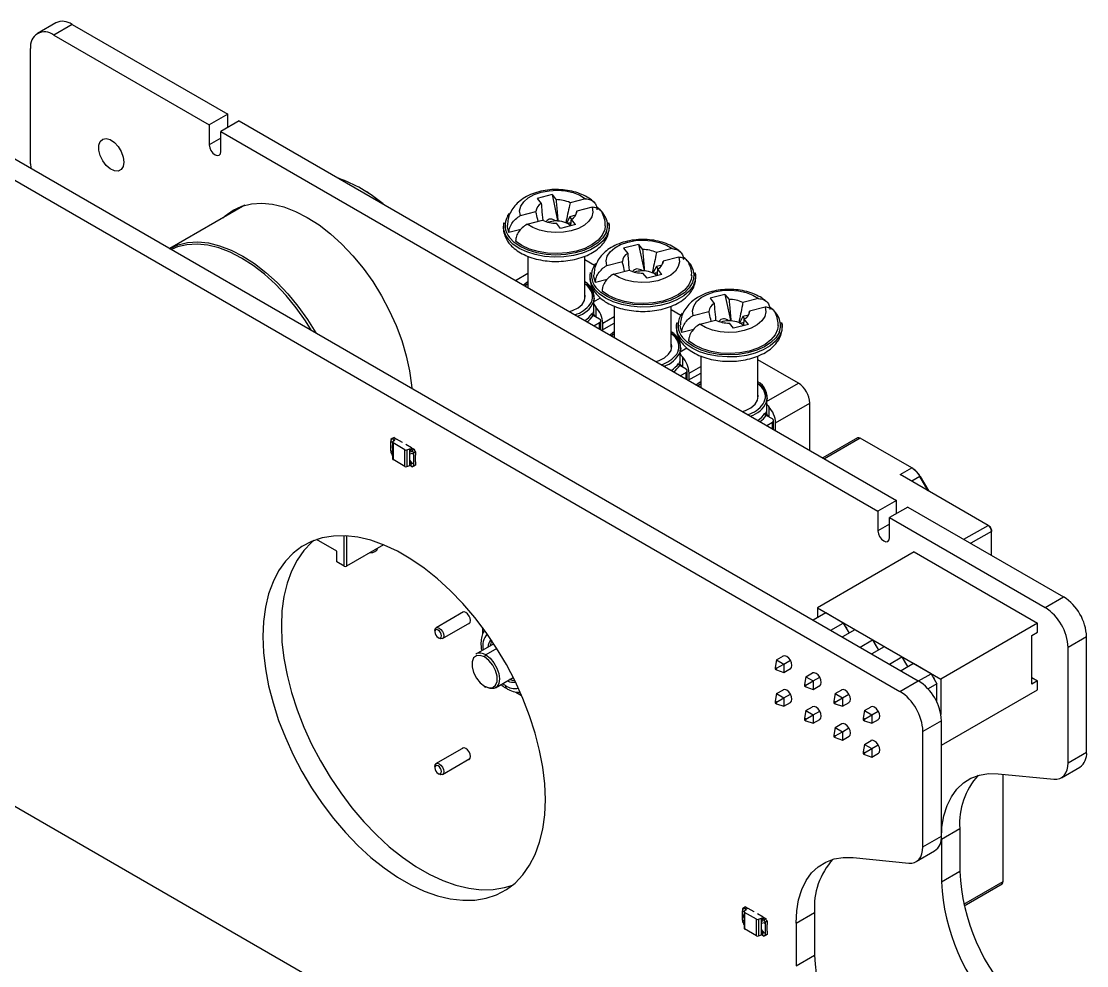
# Model space of a CAD drawing. Header units: millimetres. Extents: x 19 to 791, y 68 to 276.
# Drawn here: x 218.2 to 283.5, y 119.4 to 177.3 of the extents above; entities that cross this region are included whole.
import ezdxf

# ---------------------------------------------------------------- set-up
doc = ezdxf.new("R2010")
doc.units = ezdxf.units.MM
doc.header["$LTSCALE"] = 5
doc.linetypes.add('SLD-Solid', pattern=[0])

msp = doc.modelspace()

# ---------------------------------------------------------------- linework, layer by layer
at = {"color": 7, "linetype": 'SLD-Solid', "lineweight": 25}
for p, q in [((220.274, 177.214), (219.143, 176.561)), ((221.274, 177.115), (220.143, 176.462)), ((221.274, 177.115), (230.82, 171.604)), ((220.143, 176.462), (229.689, 170.951)), ((218.729, 168.571), (218.729, 175.645)), ((212.365, 171.972), (273.176, 136.866)), ((211.233, 171.319), (272.044, 136.213)), ((230.82, 171.604), (229.689, 170.951)), ((230.82, 170.788), (230.82, 171.604)), ((229.689, 170.951), (229.689, 169.726)), ((231.527, 171.196), (230.396, 170.543)), ((231.527, 171.196), (271.832, 147.928)), ((230.396, 169.318), (230.396, 170.543)), ((230.396, 170.543), (270.701, 147.275)), ((250.712, 166.684), (249.8, 166.448)), ((250.712, 166.684), (250.959, 166.366)), ((250.712, 166.684), (251.048, 165.09)), ((231.872, 166.029), (227.265, 163.37)), ((231.658, 165.905), (231.75, 165.993)), ((249.8, 166.448), (250.047, 166.13)), ((252.769, 166.427), (251.813, 166.179)), ((248.767, 165.389), (249.723, 165.637)), ((252.155, 165.41), (251.811, 165.321)), ((252.223, 165.652), (252.196, 165.522)), ((253.179, 165.9), (252.223, 165.652)), ((249.176, 164.862), (250.132, 165.11)), ((251.048, 165.09), (250.929, 165.059)), ((251.233, 164.605), (250.986, 164.923)), ((251.048, 165.09), (251.074, 165.056)), ((252.146, 164.841), (251.233, 164.605)), ((251.615, 164.965), (251.557, 164.95)), ((251.811, 165.321), (251.615, 164.965)), ((251.668, 164.896), (251.615, 164.965)), ((251.924, 165.176), (251.811, 165.321)), ((252.146, 164.841), (251.898, 165.159)), ((248.791, 164.538), (248.069, 164.351)), ((256.015, 163.623), (255.103, 163.386)), ((255.103, 163.386), (255.35, 163.068)), ((256.015, 163.623), (256.263, 163.305)), ((256.015, 163.623), (256.352, 162.028)), ((249.223, 162.904), (249.223, 160.981)), ((252.723, 160.39), (252.723, 162.896)), ((258.072, 163.365), (257.116, 163.117)), ((258.482, 162.839), (257.526, 162.591)), ((253.311, 162.334), (252.723, 162.674)), ((254.07, 162.327), (255.026, 162.575)), ((257.114, 162.259), (256.918, 161.904)), ((257.458, 162.349), (257.114, 162.259)), ((257.227, 162.115), (257.114, 162.259)), ((257.449, 161.78), (257.201, 162.098)), ((257.526, 162.591), (257.499, 162.461)), ((248.463, 161.419), (249.223, 161.858)), ((254.095, 161.477), (253.373, 161.289)), ((254.48, 161.801), (255.436, 162.049)), ((256.352, 162.028), (256.232, 161.997)), ((256.537, 161.543), (256.289, 161.861)), ((256.352, 162.028), (256.378, 161.995)), ((257.449, 161.78), (256.537, 161.543)), ((256.918, 161.904), (256.86, 161.889)), ((256.971, 161.835), (256.918, 161.904)), ((249.048, 161.082), (249.223, 161.213)), ((253.298, 160.221), (253.298, 160.329)), ((261.318, 160.561), (260.406, 160.325)), ((260.406, 160.325), (260.654, 160.007)), ((261.318, 160.561), (261.566, 160.243)), ((261.318, 160.561), (261.655, 158.967)), ((263.376, 160.304), (262.419, 160.056)), ((253.225, 159.425), (253.253, 159.497)), ((253.253, 160.058), (253.253, 159.398)), ((253.4, 159.783), (253.4, 159.193)), ((254.526, 159.843), (254.526, 157.919)), ((258.026, 157.329), (258.026, 159.834)), ((258.614, 159.273), (258.026, 159.613)), ((259.373, 159.266), (260.329, 159.514)), ((262.829, 159.529), (262.803, 159.399)), ((263.785, 159.777), (262.829, 159.529)), ((253.19, 159.353), (253.254, 159.39)), ((253.4, 159.193), (253.191, 159.313)), ((253.225, 159.425), (253.253, 159.441)), ((253.624, 159.043), (253.242, 159.264)), ((253.279, 158.639), (253.624, 158.839)), ((253.697, 158.397), (253.697, 158.941)), ((253.766, 158.358), (254.526, 158.796)), ((253.819, 158.388), (253.819, 158.796)), ((259.783, 158.739), (260.739, 158.987)), ((261.655, 158.967), (261.536, 158.936)), ((261.84, 158.482), (261.592, 158.8)), ((261.655, 158.967), (261.681, 158.933)), ((262.221, 158.842), (262.163, 158.827)), ((262.418, 159.198), (262.221, 158.842)), ((262.275, 158.773), (262.221, 158.842)), ((262.761, 159.287), (262.418, 159.198)), ((262.53, 159.053), (262.418, 159.198)), ((262.752, 158.718), (262.505, 159.036)), ((254.351, 158.02), (254.526, 158.151)), ((259.398, 158.415), (258.676, 158.228)), ((262.752, 158.718), (261.84, 158.482)), ((258.557, 156.997), (258.557, 156.336)), ((258.601, 157.16), (258.601, 157.267)), ((258.493, 156.292), (258.557, 156.329)), ((258.703, 156.131), (258.495, 156.252)), ((258.528, 156.363), (258.557, 156.435)), ((258.528, 156.363), (258.557, 156.38)), ((258.928, 155.981), (258.545, 156.202)), ((258.703, 156.722), (258.703, 156.131)), ((259.829, 156.781), (259.829, 154.858)), ((263.329, 154.267), (263.329, 156.773)), ((265.822, 155.112), (263.329, 156.551)), ((258.582, 155.578), (258.928, 155.777)), ((259.001, 155.336), (259.001, 155.879)), ((259.07, 155.296), (259.829, 155.735)), ((259.122, 155.326), (259.122, 155.734)), ((259.654, 154.959), (259.829, 155.089)), ((263.867, 153.984), (265.822, 155.112)), ((263.86, 153.935), (263.86, 153.275)), ((263.904, 154.098), (263.904, 154.206)), ((264.006, 153.66), (264.006, 153.07)), ((264.425, 152.673), (266.529, 153.887)), ((266.529, 150.99), (266.529, 153.887)), ((263.796, 153.23), (263.86, 153.267)), ((264.006, 153.07), (263.798, 153.19)), ((263.832, 153.302), (263.86, 153.374)), ((263.832, 153.302), (263.86, 153.318)), ((264.231, 152.92), (263.848, 153.141)), ((263.885, 152.516), (264.231, 152.716)), ((264.304, 152.274), (264.304, 152.818)), ((264.425, 152.204), (264.425, 152.673)), ((240.913, 151.714), (240.825, 151.663)), ((240.825, 151.663), (240.825, 151.54)), ((241.02, 151.775), (240.913, 151.714)), ((241.019, 151.652), (240.913, 151.714)), ((241.073, 151.622), (240.945, 151.519)), ((241.02, 151.653), (241.019, 151.652)), ((241.02, 151.775), (241.179, 151.684)), ((241.073, 151.622), (241.02, 151.653)), ((241.179, 151.683), (241.179, 151.684)), ((241.179, 151.683), (241.179, 151.684)), ((241.538, 151.477), (241.179, 151.683)), ((269.455, 151.758), (267.327, 150.529)), ((272.777, 149.912), (269.605, 151.743)), ((240.825, 150.969), (240.825, 150.846)), ((240.826, 150.969), (240.825, 150.969)), ((240.826, 150.969), (240.826, 151.54)), ((240.927, 151.271), (240.897, 151.288)), ((240.897, 151.288), (240.897, 151.137)), ((240.898, 151.288), (240.897, 151.288)), ((240.897, 151.137), (240.927, 151.12)), ((240.927, 151.271), (240.898, 151.288)), ((240.912, 151.514), (240.928, 151.493)), ((240.927, 151.486), (240.927, 150.465)), ((241.685, 151.024), (240.956, 151.445)), ((240.956, 151.445), (240.956, 150.424)), ((241.538, 151.477), (241.538, 151.477)), ((241.685, 150.003), (241.685, 151.024)), ((241.74, 151.36), (241.74, 151.36)), ((242.098, 151.153), (241.74, 151.36)), ((241.814, 151.018), (241.992, 151.092)), ((241.814, 151.018), (241.814, 149.997)), ((242.045, 151.061), (241.992, 151.092)), ((241.992, 150.892), (241.992, 151.092)), ((242.151, 150.999), (242.045, 151.061)), ((242.045, 151.061), (242.045, 151.061)), ((242.098, 151.153), (242.098, 151.153)), ((242.098, 151.153), (242.257, 151.061)), ((242.257, 151.061), (242.151, 150.999)), ((240.927, 150.898), (240.912, 150.895)), ((240.927, 150.897), (240.912, 150.895)), ((240.912, 150.895), (240.912, 150.895)), ((240.913, 150.693), (240.927, 150.685)), ((241.685, 150.003), (240.956, 150.424)), ((241.992, 150.39), (241.991, 150.39)), ((241.991, 150.268), (241.991, 150.39)), ((242.152, 150.179), (241.991, 150.39)), ((242.082, 150.908), (241.992, 150.892)), ((242.081, 150.908), (241.992, 150.892)), ((241.992, 150.769), (241.992, 150.892)), ((241.992, 150.892), (241.992, 150.892)), ((242.152, 150.797), (241.992, 150.769)), ((241.992, 150.39), (241.992, 150.769)), ((242.153, 150.179), (241.992, 150.39)), ((242.346, 150.908), (242.239, 150.846)), ((242.239, 150.724), (242.239, 150.846)), ((242.24, 150.724), (242.239, 150.724)), ((242.24, 150.153), (242.24, 150.724)), ((242.346, 150.908), (242.346, 150.704)), ((242.346, 150.704), (242.346, 150.704)), ((242.346, 150.296), (242.346, 150.704)), ((241.814, 149.997), (241.992, 150.071)), ((241.991, 150.268), (242.082, 150.15)), ((241.992, 150.071), (241.992, 150.267)), ((242.045, 150.041), (241.992, 150.071)), ((242.045, 150.04), (242.151, 149.979)), ((242.239, 150.03), (242.151, 149.979)), ((242.153, 150.179), (242.152, 150.179)), ((242.24, 150.153), (242.239, 150.152)), ((242.239, 150.03), (242.239, 150.152)), ((242.346, 150.091), (242.239, 150.03)), ((242.346, 150.296), (242.346, 150.296)), ((242.346, 150.296), (242.346, 150.091)), ((242.346, 150.296), (242.346, 150.296)), ((272.07, 149.504), (272.777, 149.912)), ((272.847, 149.871), (272.777, 149.912)), ((277.454, 146.395), (272.07, 149.504)), ((273.297, 149.396), (273.277, 149.384)), ((273.777, 148.518), (273.277, 149.384)), ((273.297, 149.396), (273.818, 148.494)), ((271.832, 147.928), (270.701, 147.275)), ((271.832, 147.112), (271.832, 147.928)), ((270.701, 147.275), (270.701, 146.05)), ((272.539, 147.52), (271.408, 146.867)), ((272.539, 147.52), (282.085, 142.009)), ((271.408, 145.642), (271.408, 146.867)), ((271.408, 146.867), (280.954, 141.356)), ((277.524, 146.355), (277.454, 146.395)), ((277.666, 146.11), (277.666, 146.028)), ((277.666, 144.561), (277.666, 146.028)), ((237.502, 144.803), (236.257, 145.522)), ((240.381, 145.2), (238.103, 143.884)), ((237.502, 144.15), (237.502, 144.803)), ((272.928, 144.765), (266.989, 141.336)), ((272.928, 144.765), (280.494, 140.397)), ((237.962, 143.884), (237.502, 144.15)), ((280.954, 141.356), (282.085, 142.009)), ((266.989, 141.336), (266.989, 140.733)), ((266.989, 141.336), (274.555, 136.968)), ((245.284, 141.085), (243.603, 140.115)), ((267.496, 141.026), (266.733, 140.586)), ((268.574, 140.404), (267.496, 141.026)), ((243.523, 139.938), (243.523, 139.857)), ((243.988, 139.448), (245.669, 140.418)), ((246.447, 140.121), (246.447, 139.715)), ((267.81, 139.963), (268.574, 140.404)), ((269.292, 139.989), (268.529, 139.549)), ((268.574, 140.404), (268.933, 139.782)), ((268.785, 140.111), (268.722, 140.147)), ((268.785, 140.111), (268.722, 140.147)), ((268.754, 140.093), (268.785, 140.111)), ((268.785, 140.039), (268.785, 140.111)), ((270.37, 139.367), (269.292, 139.989)), ((280.494, 140.397), (274.555, 136.968)), ((280.141, 139.642), (280.494, 139.846)), ((280.494, 139.846), (280.494, 140.397)), ((243.725, 139.508), (243.795, 139.467)), ((269.606, 138.927), (270.37, 139.367)), ((270.37, 139.367), (270.729, 138.745)), ((280.141, 136.661), (280.141, 139.642)), ((283.499, 139.56), (282.368, 138.907)), ((283.499, 132.486), (283.499, 139.56)), ((247.135, 139.135), (246.045, 138.506)), ((271.088, 138.953), (270.325, 138.512)), ((270.581, 139.074), (270.518, 139.11)), ((270.581, 139.074), (270.518, 139.11)), ((270.55, 139.056), (270.581, 139.074)), ((270.581, 139.002), (270.581, 139.074)), ((272.166, 138.331), (271.088, 138.953)), ((282.368, 131.833), (282.368, 138.907)), ((264.488, 138.149), (264.398, 137.682)), ((264.488, 138.149), (264.898, 138.386)), ((264.488, 138.149), (264.937, 137.89)), ((264.488, 137.631), (264.937, 137.89)), ((264.937, 137.89), (265.333, 138.118)), ((264.937, 137.89), (264.937, 137.371)), ((271.402, 137.89), (272.166, 138.331)), ((272.884, 137.916), (272.121, 137.475)), ((272.166, 138.331), (272.525, 137.708)), ((272.377, 138.037), (272.314, 138.073)), ((272.377, 138.037), (272.315, 138.073)), ((272.346, 138.019), (272.377, 138.037)), ((272.377, 137.966), (272.377, 138.037)), ((273.962, 137.294), (272.884, 137.916)), ((264.488, 137.631), (264.398, 137.682)), ((264.398, 137.682), (264.398, 137.579)), ((264.398, 137.579), (264.488, 137.527)), ((264.488, 137.527), (264.488, 137.631)), ((264.488, 137.527), (264.937, 137.371)), ((264.937, 137.371), (265.347, 137.608)), ((266.284, 137.112), (266.694, 137.349)), ((273.198, 136.853), (273.962, 137.294)), ((273.962, 137.294), (274.321, 136.672)), ((247.245, 136.428), (248.335, 137.057)), ((266.284, 137.112), (266.194, 136.646)), ((266.284, 136.594), (266.194, 136.646)), ((266.194, 136.646), (266.194, 136.542)), ((266.284, 137.112), (266.733, 136.853)), ((266.284, 136.594), (266.733, 136.853)), ((266.284, 136.49), (266.284, 136.594)), ((266.733, 136.853), (267.129, 137.081)), ((266.733, 136.853), (266.733, 136.334)), ((272.044, 136.213), (273.176, 136.866)), ((274.321, 136.672), (273.781, 136.36)), ((274.173, 137.001), (274.111, 137.036)), ((274.173, 137.001), (274.111, 137.036)), ((274.142, 136.983), (274.173, 137)), ((274.173, 136.929), (274.173, 137.001)), ((274.321, 135.529), (274.321, 136.672)), ((274.555, 136.968), (274.555, 134.8)), ((280.141, 137.069), (280.494, 136.865)), ((280.494, 136.865), (280.141, 136.661)), ((280.494, 136.314), (280.494, 136.865)), ((248.492, 136.172), (248.844, 135.968)), ((264.488, 136.075), (264.398, 135.608)), ((264.488, 136.075), (264.898, 136.312)), ((264.488, 136.075), (264.937, 135.816)), ((264.937, 135.816), (265.333, 136.044)), ((266.194, 136.542), (266.284, 136.49)), ((266.284, 136.49), (266.733, 136.334)), ((266.733, 136.334), (267.143, 136.571)), ((268.08, 136.075), (267.99, 135.609)), ((268.08, 136.075), (268.49, 136.312)), ((268.08, 136.075), (268.529, 135.816)), ((268.529, 135.816), (268.925, 136.045)), ((274.59, 132.906), (280.494, 136.314)), ((264.488, 135.556), (264.398, 135.608)), ((264.398, 135.608), (264.398, 135.505)), ((264.398, 135.505), (264.488, 135.453)), ((264.488, 135.556), (264.937, 135.816)), ((264.488, 135.453), (264.488, 135.556)), ((264.488, 135.453), (264.937, 135.297)), ((264.937, 135.816), (264.937, 135.297)), ((264.937, 135.297), (265.347, 135.534)), ((266.284, 135.038), (266.694, 135.275)), ((268.08, 135.557), (267.99, 135.609)), ((267.99, 135.609), (267.99, 135.505)), ((267.99, 135.505), (268.08, 135.453)), ((268.08, 135.557), (268.529, 135.816)), ((268.08, 135.453), (268.08, 135.557)), ((268.08, 135.453), (268.529, 135.298)), ((268.529, 135.816), (268.529, 135.298)), ((268.529, 135.298), (268.939, 135.534)), ((269.876, 135.038), (270.286, 135.275)), ((266.284, 135.038), (266.194, 134.571)), ((266.284, 135.038), (266.733, 134.779)), ((266.284, 134.52), (266.733, 134.779)), ((266.733, 134.779), (267.129, 135.007)), ((266.733, 134.779), (266.733, 134.26)), ((269.876, 135.038), (269.786, 134.572)), ((269.876, 135.038), (270.325, 134.779)), ((269.876, 134.52), (270.325, 134.779)), ((270.325, 134.779), (270.721, 135.008)), ((270.325, 134.779), (270.325, 134.261)), ((266.284, 134.52), (266.194, 134.571)), ((266.194, 134.571), (266.194, 134.468)), ((266.194, 134.468), (266.284, 134.416)), ((266.284, 134.416), (266.284, 134.52)), ((266.284, 134.416), (266.733, 134.26)), ((266.733, 134.26), (267.143, 134.497)), ((268.08, 134.001), (267.99, 133.535)), ((268.08, 134.001), (268.49, 134.238)), ((268.08, 134.001), (268.529, 133.742)), ((268.529, 133.742), (268.925, 133.971)), ((269.876, 134.52), (269.786, 134.572)), ((269.786, 134.572), (269.786, 134.468)), ((269.786, 134.468), (269.876, 134.416)), ((269.876, 134.416), (269.876, 134.52)), ((269.876, 134.416), (270.325, 134.261)), ((270.325, 134.261), (270.735, 134.498)), ((274.59, 134.417), (273.459, 133.763)), ((274.59, 127.342), (274.59, 134.417)), ((268.08, 133.483), (267.99, 133.535)), ((267.99, 133.535), (267.99, 133.431)), ((267.99, 133.431), (268.08, 133.379)), ((268.08, 133.483), (268.529, 133.742)), ((268.08, 133.379), (268.08, 133.483)), ((268.08, 133.379), (268.529, 133.224)), ((268.529, 133.742), (268.529, 133.224)), ((268.529, 133.224), (268.939, 133.46)), ((273.459, 126.689), (273.459, 133.763)), ((211.233, 132.941), (272.044, 97.836)), ((245.284, 132.756), (243.603, 131.786)), ((269.876, 132.964), (269.786, 132.498)), ((269.876, 132.964), (270.286, 133.201)), ((269.876, 132.964), (270.325, 132.705)), ((269.876, 132.446), (270.325, 132.705)), ((270.325, 132.705), (270.721, 132.934)), ((270.325, 132.705), (270.325, 132.187)), ((243.988, 131.119), (245.669, 132.089)), ((269.876, 132.446), (269.786, 132.498)), ((269.786, 132.498), (269.786, 132.394)), ((269.786, 132.394), (269.876, 132.342)), ((269.876, 132.342), (269.876, 132.446)), ((269.876, 132.342), (270.325, 132.187)), ((270.325, 132.187), (270.735, 132.423)), ((282.368, 131.833), (283.499, 132.486)), ((243.523, 131.61), (243.523, 131.528)), ((281.954, 130.917), (283.085, 131.57)), ((243.725, 131.179), (243.795, 131.138)), ((278.082, 131.166), (281.495, 130.828)), ((278.373, 124.553), (278.373, 131.137)), ((274.59, 127.146), (275.721, 127.8)), ((275.721, 127.8), (275.721, 125.19)), ((273.459, 126.689), (274.59, 127.342)), ((274.59, 127.146), (274.59, 124.536)), ((273.044, 125.774), (274.176, 126.427)), ((269.172, 126.022), (272.586, 125.684)), ((274.59, 124.536), (275.721, 125.19)), ((275.984, 123.072), (278.311, 124.416)), ((262.48, 122.933), (262.392, 122.882)), ((262.392, 122.882), (262.392, 122.759)), ((262.587, 122.994), (262.48, 122.933)), ((262.586, 122.871), (262.48, 122.933)), ((262.587, 122.872), (262.586, 122.871)), ((262.587, 122.994), (262.746, 122.902)), ((262.64, 122.841), (262.587, 122.872)), ((262.746, 122.902), (262.746, 122.902)), ((263.104, 122.695), (262.746, 122.902)), ((262.746, 122.902), (262.746, 122.902)), ((262.392, 122.188), (262.392, 122.759)), ((262.494, 122.49), (262.464, 122.507)), ((262.465, 122.507), (262.464, 122.507)), ((262.464, 122.507), (262.464, 122.356)), ((262.464, 122.356), (262.494, 122.339)), ((262.494, 122.49), (262.465, 122.507)), ((262.478, 122.733), (262.494, 122.712)), ((262.494, 122.705), (262.494, 121.684)), ((262.64, 122.841), (262.512, 122.738)), ((263.252, 122.243), (262.523, 122.664)), ((262.523, 122.664), (262.523, 121.643)), ((263.104, 122.696), (263.104, 122.695)), ((263.252, 121.222), (263.252, 122.243)), ((263.307, 122.579), (263.307, 122.579)), ((263.665, 122.372), (263.307, 122.579)), ((263.38, 122.237), (263.559, 122.311)), ((263.38, 122.237), (263.38, 121.216)), ((263.612, 122.28), (263.559, 122.311)), ((263.559, 122.111), (263.559, 122.311)), ((263.717, 122.218), (263.611, 122.28)), ((263.612, 122.28), (263.611, 122.28)), ((263.665, 122.372), (263.665, 122.372)), ((263.665, 122.372), (263.824, 122.28)), ((263.824, 122.28), (263.717, 122.218)), ((265.68, 122.003), (266.812, 122.656)), ((266.812, 122.656), (266.812, 120.046)), ((262.392, 122.188), (262.392, 122.065)), ((262.392, 122.188), (262.392, 122.188)), ((262.494, 122.116), (262.478, 122.114)), ((262.479, 122.114), (262.478, 122.114)), ((262.494, 122.117), (262.479, 122.114)), ((262.48, 121.912), (262.494, 121.904)), ((263.252, 121.222), (262.523, 121.643)), ((263.648, 122.126), (263.558, 122.111)), ((263.558, 121.988), (263.558, 122.111)), ((263.559, 122.111), (263.558, 122.111)), ((263.719, 122.016), (263.558, 121.988)), ((263.559, 121.609), (263.558, 121.609)), ((263.558, 121.487), (263.558, 121.609)), ((263.719, 121.398), (263.558, 121.609)), ((263.648, 122.127), (263.559, 122.111)), ((263.559, 121.609), (263.559, 121.988)), ((263.72, 121.398), (263.559, 121.609)), ((263.913, 122.127), (263.806, 122.065)), ((263.806, 121.943), (263.806, 122.065)), ((263.806, 121.372), (263.806, 121.943)), ((263.806, 121.943), (263.806, 121.943)), ((263.913, 122.127), (263.913, 121.923)), ((263.913, 121.923), (263.913, 121.923)), ((263.913, 121.515), (263.913, 121.923)), ((265.68, 122.003), (265.68, 119.393)), ((263.38, 121.216), (263.559, 121.29)), ((263.558, 121.487), (263.648, 121.369)), ((263.559, 121.29), (263.559, 121.486)), ((263.611, 121.26), (263.559, 121.29)), ((263.611, 121.259), (263.717, 121.198)), ((263.806, 121.249), (263.717, 121.198)), ((263.72, 121.398), (263.719, 121.398)), ((263.806, 121.372), (263.806, 121.371)), ((263.806, 121.249), (263.806, 121.371)), ((263.913, 121.31), (263.806, 121.249)), ((263.913, 121.515), (263.913, 121.515)), ((263.913, 121.515), (263.913, 121.31)), ((263.913, 121.515), (263.913, 121.515)), ((265.68, 119.393), (266.812, 120.046))]:
    msp.add_line(p, q, dxfattribs=at)
at = {"color": 8, "linetype": 'SLD-Solid', "lineweight": 25}
for p, q in [((230.396, 170.135), (229.689, 169.726)), ((253.26, 160.107), (253.674, 160.346)), ((253.624, 158.44), (253.624, 158.839)), ((253.819, 158.796), (254.526, 159.204)), ((258.564, 157.045), (258.978, 157.284)), ((258.928, 155.378), (258.928, 155.777)), ((259.122, 155.734), (259.829, 156.143)), ((264.231, 152.317), (264.231, 152.716)), ((269.605, 151.743), (267.415, 150.479)), ((273.277, 149.384), (272.777, 149.095)), ((271.408, 146.459), (270.701, 146.05)), ((275.971, 145.539), (277.454, 146.395)), ((237.962, 143.884), (237.962, 145.756)), ((238.103, 145.75), (238.103, 143.884)), ((277.666, 146.028), (276.395, 145.294)), ((247.325, 138.84), (246.645, 138.447)), ((247.847, 136.569), (247.679, 136.678)), ((275.963, 123.162), (278.373, 124.553))]:
    msp.add_line(p, q, dxfattribs=at)
at = {"color": 7, "linetype": 'SLD-Solid', "lineweight": 25, "flags": 128}
for points in [[(224.456, 168.664), (224.414, 168.397), (224.292, 168.207), (224.104, 168.116), (223.869, 168.132), (223.614, 168.255), (223.366, 168.471), (223.151, 168.757), (222.994, 169.081), (222.911, 169.408), (222.911, 169.704), (222.994, 169.936), (223.151, 170.078), (223.366, 170.116), (223.614, 170.046), (223.869, 169.874), (224.104, 169.62), (224.292, 169.311), (224.414, 168.98), (224.456, 168.664)], [(229.689, 169.726), (229.716, 169.555), (229.792, 169.378), (229.907, 169.223), (230.042, 169.114), (230.178, 169.067), (230.292, 169.089), (230.369, 169.177), (230.396, 169.318)], [(218.729, 168.571), (218.744, 168.323), (218.748, 168.286)], [(248.767, 165.389), (248.723, 165.679), (248.793, 165.967), (248.972, 166.239), (249.251, 166.481), (249.617, 166.681), (250.051, 166.829), (250.531, 166.918), (251.033, 166.943), (251.532, 166.903), (252.003, 166.799), (252.422, 166.638), (252.769, 166.427)], [(230.527, 165.252), (230.668, 165.383), (231.149, 165.727), (231.687, 165.972), (232.276, 166.114), (232.907, 166.153), (233.574, 166.087), (234.267, 165.917), (234.979, 165.646), (235.699, 165.277), (236.42, 164.814), (237.131, 164.264), (237.824, 163.633), (238.491, 162.929), (239.123, 162.162), (239.711, 161.34), (240.249, 160.474), (240.73, 159.575), (241.147, 158.654), (241.497, 157.723), (241.773, 156.794), (241.972, 155.878), (242.093, 154.987), (242.109, 154.801)], [(247.99, 165.366), (248.005, 165.392), (248.098, 165.527)], [(253.179, 165.9), (253.222, 165.61), (253.152, 165.322), (252.973, 165.05), (252.694, 164.808), (252.328, 164.608), (251.894, 164.46), (251.414, 164.371), (250.912, 164.346), (250.413, 164.386), (249.942, 164.49), (249.523, 164.651), (249.176, 164.862)], [(248.069, 164.351), (247.977, 164.693), (247.973, 164.802)], [(254.196, 164.937), (254.214, 164.814), (254.19, 164.469), (254.057, 164.131), (253.818, 163.814), (253.483, 163.528), (253.062, 163.282), (252.57, 163.084), (252.024, 162.943), (251.441, 162.861), (250.843, 162.843), (250.249, 162.889), (249.68, 162.997), (249.155, 163.163), (248.692, 163.382), (248.306, 163.647), (248.011, 163.948)], [(253.972, 164.772), (253.941, 164.535), (253.794, 164.199), (253.534, 163.886), (253.172, 163.61), (252.722, 163.38), (252.202, 163.207), (251.632, 163.098), (251.036, 163.056), (250.438, 163.083), (249.86, 163.179), (249.328, 163.339), (248.861, 163.557), (248.479, 163.824)], [(254.039, 164.38), (254.026, 164.348), (253.827, 164.022), (253.524, 163.724), (253.13, 163.465), (252.657, 163.253), (252.124, 163.096), (251.549, 163.001), (250.953, 162.971), (250.358, 163.006), (249.785, 163.105), (249.255, 163.265), (248.787, 163.48), (248.398, 163.743), (248.102, 164.043)], [(227.24, 163.355), (227.771, 163.596), (228.353, 163.737), (228.978, 163.775), (229.637, 163.71), (230.323, 163.542), (231.027, 163.274), (231.739, 162.909), (232.452, 162.452), (233.155, 161.907), (233.841, 161.283), (234.5, 160.587), (235.125, 159.828), (235.707, 159.015), (236.213, 158.204)], [(235.967, 158.346), (235.592, 158.936), (235.017, 159.74), (234.399, 160.491), (233.747, 161.179), (233.069, 161.796), (232.373, 162.334), (231.669, 162.787), (230.964, 163.148), (230.268, 163.413), (229.59, 163.579), (228.938, 163.643), (228.32, 163.606), (227.745, 163.466), (227.37, 163.309)], [(254.07, 162.327), (254.027, 162.617), (254.096, 162.905), (254.275, 163.177), (254.555, 163.42), (254.92, 163.62), (255.354, 163.768), (255.834, 163.857), (256.336, 163.881), (256.835, 163.841), (257.306, 163.738), (257.726, 163.576), (258.072, 163.365)], [(258.482, 162.839), (258.525, 162.549), (258.455, 162.261), (258.276, 161.989), (257.997, 161.746), (257.631, 161.546), (257.198, 161.398), (256.718, 161.309), (256.216, 161.285), (255.717, 161.325), (255.245, 161.428), (254.826, 161.59), (254.48, 161.801)], [(253.293, 162.305), (253.309, 162.331), (253.402, 162.465)], [(253.373, 161.289), (253.28, 161.632), (253.276, 161.74)], [(259.499, 161.875), (259.517, 161.753), (259.494, 161.407), (259.36, 161.07), (259.122, 160.753), (258.786, 160.466), (258.365, 160.22), (257.873, 160.023), (257.327, 159.881), (256.745, 159.8), (256.146, 159.782), (255.553, 159.827), (254.984, 159.935), (254.458, 160.102), (253.995, 160.321), (253.61, 160.585), (253.315, 160.886)], [(259.276, 161.711), (259.244, 161.473), (259.097, 161.137), (258.838, 160.824), (258.476, 160.548), (258.025, 160.319), (257.505, 160.146), (256.935, 160.036), (256.339, 159.994), (255.741, 160.022), (255.164, 160.117), (254.631, 160.277), (254.164, 160.495), (253.782, 160.763)], [(249.223, 161.324), (249.136, 161.265), (248.969, 161.127)], [(252.972, 160.974), (252.857, 161.094), (252.723, 161.204)], [(259.343, 161.318), (259.329, 161.286), (259.13, 160.961), (258.828, 160.663), (258.433, 160.403), (257.961, 160.191), (257.427, 160.035), (256.852, 159.94), (256.256, 159.909), (255.661, 159.944), (255.088, 160.043), (254.558, 160.204), (254.09, 160.419), (253.701, 160.681), (253.405, 160.981)], [(259.373, 159.266), (259.33, 159.556), (259.4, 159.844), (259.579, 160.116), (259.858, 160.358), (260.224, 160.558), (260.657, 160.706), (261.137, 160.795), (261.639, 160.82), (262.139, 160.78), (262.61, 160.676), (263.029, 160.515), (263.376, 160.304)], [(251.787, 159.5), (251.97, 159.563), (252.304, 159.733), (252.554, 159.945), (252.705, 160.187), (252.747, 160.443), (252.723, 160.582)], [(263.785, 159.777), (263.828, 159.487), (263.759, 159.199), (263.58, 158.927), (263.3, 158.685), (262.935, 158.485), (262.501, 158.337), (262.021, 158.248), (261.519, 158.223), (261.02, 158.263), (260.549, 158.367), (260.129, 158.528), (259.783, 158.739)], [(258.596, 159.243), (258.612, 159.269), (258.705, 159.404)], [(264.803, 158.813), (264.821, 158.691), (264.797, 158.345), (264.663, 158.008), (264.425, 157.691), (264.09, 157.405), (263.669, 157.159), (263.177, 156.961), (262.63, 156.82), (262.048, 156.738), (261.45, 156.72), (260.856, 156.766), (260.287, 156.874), (259.762, 157.04), (259.298, 157.259), (258.913, 157.524), (258.618, 157.825)], [(254.526, 158.263), (254.439, 158.203), (254.272, 158.066)], [(258.276, 157.912), (258.16, 158.032), (258.026, 158.142)], [(258.676, 158.228), (258.584, 158.57), (258.579, 158.679)], [(264.646, 158.257), (264.633, 158.225), (264.433, 157.899), (264.131, 157.601), (263.736, 157.341), (263.264, 157.13), (262.73, 156.973), (262.155, 156.878), (261.559, 156.848), (260.964, 156.882), (260.391, 156.982), (259.861, 157.142), (259.393, 157.357), (259.004, 157.62), (258.709, 157.92)], [(264.579, 158.649), (264.547, 158.412), (264.401, 158.076), (264.141, 157.763), (263.779, 157.486), (263.329, 157.257), (262.808, 157.084), (262.239, 156.975), (261.643, 156.933), (261.044, 156.96), (260.467, 157.056), (259.934, 157.216), (259.468, 157.434), (259.086, 157.701)], [(257.091, 156.439), (257.274, 156.501), (257.607, 156.671), (257.857, 156.884), (258.008, 157.125), (258.05, 157.381), (258.026, 157.52)], [(259.829, 155.201), (259.742, 155.142), (259.575, 155.004)], [(263.579, 154.851), (263.463, 154.971), (263.329, 155.081)], [(262.394, 153.377), (262.577, 153.44), (262.911, 153.61), (263.161, 153.822), (263.311, 154.064), (263.353, 154.32), (263.329, 154.459)], [(240.945, 151.519), (240.937, 151.51), (240.93, 151.501), (240.927, 151.491), (240.927, 151.481), (240.93, 151.471), (240.936, 151.461), (240.945, 151.453), (240.956, 151.445)], [(250.301, 129.577), (250.262, 130.55), (250.144, 131.56), (249.95, 132.597), (249.68, 133.652), (249.338, 134.716), (248.926, 135.778), (248.448, 136.83), (247.908, 137.861), (247.311, 138.862), (246.663, 139.824), (245.97, 140.739), (245.237, 141.598), (244.472, 142.394), (243.681, 143.119), (242.872, 143.766), (242.051, 144.33), (241.227, 144.806), (240.406, 145.189), (239.597, 145.477), (238.806, 145.665), (238.04, 145.753), (237.308, 145.74), (236.614, 145.626), (235.966, 145.411), (235.37, 145.099), (234.83, 144.691), (234.352, 144.192), (233.94, 143.605), (233.597, 142.937), (233.328, 142.193), (233.133, 141.38), (233.016, 140.506), (232.977, 139.578), (233.016, 138.604), (233.133, 137.594), (233.328, 136.557), (233.597, 135.502), (233.94, 134.438), (234.352, 133.376), (234.83, 132.324), (235.37, 131.293), (235.966, 130.292), (236.614, 129.33), (237.308, 128.415), (238.04, 127.556), (238.806, 126.76), (239.597, 126.035), (240.406, 125.388), (241.227, 124.824), (242.051, 124.348), (242.872, 123.965), (243.681, 123.677), (244.472, 123.489), (245.237, 123.401), (245.97, 123.414), (246.663, 123.529), (247.311, 123.743), (247.908, 124.055), (248.448, 124.463), (248.926, 124.963), (249.338, 125.549), (249.68, 126.217), (249.95, 126.961), (250.144, 127.774), (250.262, 128.648), (250.301, 129.577)], [(270.701, 146.05), (270.728, 145.879), (270.804, 145.702), (270.919, 145.547), (271.054, 145.438), (271.19, 145.391), (271.304, 145.413), (271.381, 145.502), (271.408, 145.642)], [(236.106, 145.467), (235.961, 145.344), (235.483, 144.845), (235.071, 144.258), (234.729, 143.59), (234.459, 142.846), (234.265, 142.033), (234.147, 141.159), (234.108, 140.231), (234.147, 139.257), (234.265, 138.247), (234.459, 137.21), (234.729, 136.155), (235.071, 135.091), (235.483, 134.029), (235.961, 132.978), (236.501, 131.947), (237.098, 130.945), (237.746, 129.983), (238.439, 129.068), (239.172, 128.209), (239.937, 127.413), (240.728, 126.688), (241.537, 126.041), (242.358, 125.477), (243.182, 125.001), (244.003, 124.618), (244.812, 124.331), (245.603, 124.142), (246.368, 124.054), (247.101, 124.067), (247.795, 124.182), (248.303, 124.34)], [(245.705, 140.557), (245.683, 140.694), (245.622, 140.836), (245.53, 140.959), (245.422, 141.047), (245.314, 141.084), (245.222, 141.067), (245.175, 141.022)], [(245.56, 140.355), (245.622, 140.374), (245.683, 140.444), (245.705, 140.557)], [(243.523, 139.938), (243.544, 140.047), (243.603, 140.115), (243.691, 140.132), (243.795, 140.096), (243.9, 140.012), (243.988, 139.892), (244.047, 139.756), (244.068, 139.624), (244.047, 139.516), (243.988, 139.448), (243.9, 139.431), (243.795, 139.467), (243.795, 139.467)], [(243.725, 139.508), (243.802, 139.481), (243.867, 139.494), (243.911, 139.544), (243.926, 139.624), (243.911, 139.722), (243.867, 139.823), (243.802, 139.911), (243.725, 139.973), (243.648, 140), (243.582, 139.987), (243.539, 139.937), (243.523, 139.857), (243.539, 139.759), (243.582, 139.658), (243.648, 139.57), (243.725, 139.508)], [(246.574, 138.324), (246.308, 138.424), (246.074, 138.403), (245.901, 138.264), (245.808, 138.024), (245.808, 137.713), (245.901, 137.366), (246.074, 137.027), (246.308, 136.736), (246.574, 136.528)], [(246.574, 136.528), (246.84, 136.429), (247.074, 136.45), (247.248, 136.588), (247.34, 136.828), (247.34, 137.14), (247.248, 137.487), (247.074, 137.826), (246.84, 138.117), (246.574, 138.324)], [(246.645, 138.447), (246.907, 138.248), (247.144, 137.972), (247.332, 137.647), (247.452, 137.304), (247.494, 136.977), (247.452, 136.698), (247.332, 136.495), (247.144, 136.386), (246.907, 136.384), (246.645, 136.487)], [(265.426, 137.805), (265.402, 137.959), (265.333, 138.118), (265.229, 138.257), (265.108, 138.356), (264.986, 138.398), (264.883, 138.378), (264.868, 138.369)], [(265.317, 137.591), (265.333, 137.599), (265.402, 137.678), (265.426, 137.805)], [(267.222, 136.768), (267.198, 136.922), (267.129, 137.081), (267.025, 137.221), (266.904, 137.319), (266.782, 137.361), (266.679, 137.341), (266.664, 137.332)], [(248.437, 136.851), (248.292, 136.873), (248.106, 136.937)], [(267.113, 136.554), (267.129, 136.562), (267.198, 136.641), (267.222, 136.768)], [(265.426, 135.731), (265.402, 135.885), (265.333, 136.044), (265.229, 136.183), (265.108, 136.282), (264.986, 136.324), (264.883, 136.304), (264.868, 136.295)], [(269.018, 135.731), (268.994, 135.886), (268.925, 136.045), (268.822, 136.184), (268.7, 136.282), (268.578, 136.324), (268.475, 136.304), (268.46, 136.295)], [(265.317, 135.517), (265.333, 135.525), (265.402, 135.604), (265.426, 135.731)], [(267.222, 134.694), (267.198, 134.848), (267.129, 135.007), (267.025, 135.147), (266.904, 135.245), (266.782, 135.287), (266.679, 135.267), (266.664, 135.258)], [(268.909, 135.517), (268.925, 135.525), (268.994, 135.604), (269.018, 135.731)], [(270.814, 134.694), (270.79, 134.849), (270.721, 135.008), (270.618, 135.147), (270.496, 135.245), (270.374, 135.288), (270.271, 135.267), (270.256, 135.258)], [(267.113, 134.48), (267.129, 134.488), (267.198, 134.567), (267.222, 134.694)], [(270.705, 134.48), (270.721, 134.488), (270.79, 134.567), (270.814, 134.694)], [(269.018, 133.657), (268.994, 133.812), (268.925, 133.971), (268.822, 134.11), (268.7, 134.208), (268.578, 134.25), (268.475, 134.23), (268.46, 134.221)], [(268.909, 133.443), (268.925, 133.451), (268.994, 133.53), (269.018, 133.657)], [(245.705, 132.228), (245.683, 132.366), (245.622, 132.507), (245.53, 132.631), (245.422, 132.718), (245.314, 132.756), (245.222, 132.738), (245.175, 132.694)], [(270.814, 132.62), (270.79, 132.775), (270.721, 132.934), (270.618, 133.073), (270.496, 133.171), (270.374, 133.214), (270.271, 133.193), (270.256, 133.184)], [(245.56, 132.027), (245.622, 132.045), (245.683, 132.116), (245.705, 132.228)], [(270.705, 132.406), (270.721, 132.414), (270.79, 132.493), (270.814, 132.62)], [(243.523, 131.61), (243.544, 131.718), (243.603, 131.786), (243.691, 131.803), (243.795, 131.767)], [(243.725, 131.644), (243.648, 131.671), (243.582, 131.659), (243.539, 131.608), (243.523, 131.528), (243.539, 131.43), (243.582, 131.329), (243.648, 131.241), (243.725, 131.179), (243.802, 131.152), (243.867, 131.165), (243.911, 131.215), (243.926, 131.295), (243.911, 131.393), (243.867, 131.494), (243.802, 131.582), (243.725, 131.644)], [(243.795, 131.767), (243.9, 131.683), (243.988, 131.564), (244.047, 131.428), (244.068, 131.295), (244.047, 131.187), (243.988, 131.119), (243.9, 131.102), (243.795, 131.138), (243.795, 131.138)], [(281.495, 130.828), (281.681, 130.829), (281.851, 130.869), (282.002, 130.947), (282.13, 131.063), (282.232, 131.213), (282.307, 131.394), (282.353, 131.602), (282.368, 131.833)], [(274.59, 127.146), (274.629, 127.892), (274.746, 128.581), (274.94, 129.206), (275.207, 129.756), (275.543, 130.225), (275.945, 130.606), (276.407, 130.894), (276.922, 131.085), (277.483, 131.176), (278.082, 131.166)], [(272.586, 125.684), (272.771, 125.685), (272.942, 125.725), (273.092, 125.804), (273.22, 125.92), (273.323, 126.069), (273.398, 126.25), (273.443, 126.458), (273.459, 126.689)], [(265.68, 122.003), (265.72, 122.748), (265.837, 123.438), (266.03, 124.062), (266.297, 124.613), (266.634, 125.082), (267.036, 125.463), (267.497, 125.751), (268.012, 125.942), (268.573, 126.033), (269.172, 126.022)], [(262.512, 122.738), (262.503, 122.729), (262.497, 122.72), (262.494, 122.71), (262.494, 122.7), (262.497, 122.69), (262.503, 122.68), (262.512, 122.672), (262.523, 122.664)]]:
    msp.add_lwpolyline(points, dxfattribs=at)
at = {"color": 8, "linetype": 'SLD-Solid', "lineweight": 25, "flags": 128}
for points in [[(249.223, 161.204), (249.089, 161.094), (249.065, 161.072)], [(253.298, 160.329), (253.283, 160.179), (253.278, 160.157)], [(254.526, 158.142), (254.392, 158.032), (254.368, 158.01)], [(258.601, 157.267), (258.586, 157.117), (258.582, 157.095)], [(259.829, 155.081), (259.695, 154.971), (259.672, 154.949)], [(263.904, 154.206), (263.89, 154.056), (263.885, 154.034)]]:
    msp.add_lwpolyline(points, dxfattribs=at)
at = {"color": 7, "linetype": 'SLD-Solid', "lineweight": 25}
for centre, radius, start, end in [((220.688, 176.297), 1.006, 54.38242, 114.30712), ((219.591, 175.785), 0.873, 50.79671, 189.21404), ((234.804, 159.725), 8.438, 49.49546, 70.50992), ((234.261, 158.821), 9.492, 50.11461, 60.12823), ((250.322, 165.595), 0.601, 117.24123, 176.02769), ((251.001, 164.518), 1.849, 63.95187, 91.29257), ((251.623, 165.694), 0.601, 297.24123, 356.02769), ((252.534, 164.551), 1.636, 21.29659, 54.89884), ((248.923, 164.719), 1.194, 169.23629, 220.22411), ((250.944, 166.771), 1.849, 243.95187, 271.29257), ((250.958, 163.495), 1.564, 91.04426, 107.97697), ((250.973, 163.332), 1.727, 86.62264, 91.44295), ((250.999, 163.561), 1.497, 68.13001, 87.11443), ((251.148, 163.964), 1.068, 60.86883, 67.51348), ((251.313, 164.24), 0.746, 44.52061, 61.58687), ((255.626, 162.534), 0.601, 117.24123, 176.02769), ((256.304, 161.456), 1.849, 63.95187, 91.29257), ((257.837, 161.489), 1.636, 21.29659, 54.89884), ((256.926, 162.632), 0.601, 297.24123, 356.02769), ((254.226, 161.657), 1.194, 169.23629, 220.22411), ((256.247, 163.71), 1.849, 243.95187, 271.29257), ((256.261, 160.434), 1.564, 91.04426, 107.97697), ((256.276, 160.27), 1.727, 86.62264, 91.44295), ((256.302, 160.499), 1.497, 68.13001, 87.11443), ((256.452, 160.902), 1.068, 60.86883, 67.51348), ((256.616, 161.178), 0.746, 44.52061, 61.58687), ((252.234, 160.38), 1.063, 345.95346, 62.64561), ((252.199, 160.243), 1.102, 4.46172, 61.64202), ((253.439, 160.054), 0.186, 158.73112, 163.61335), ((261.608, 158.395), 1.849, 63.95187, 91.29257), ((251.562, 161.114), 1.888, 287.13519, 322.31192), ((252.265, 158.72), 1.555, 2.81501, 43.15692), ((260.929, 159.472), 0.601, 117.24123, 176.02769), ((262.23, 159.571), 0.601, 297.24123, 356.02769), ((263.14, 158.428), 1.636, 21.29659, 54.89884), ((251.938, 160.193), 1.466, 302.56742, 326.7898), ((252.021, 160.091), 1.475, 304.75338, 325.85969), ((252.279, 159.853), 1.039, 328.43654, 329.41147), ((252.302, 159.839), 1.012, 329.40737, 331.34053), ((252.351, 159.813), 0.957, 331.31573, 336.08363), ((253.507, 159.425), 0.255, 187.80444, 245.29289), ((253.585, 158.941), 0.109, 290.78342, 69.21658), ((259.529, 158.596), 1.194, 169.23629, 220.22411), ((261.551, 160.648), 1.849, 243.95187, 271.29257), ((261.564, 157.372), 1.564, 91.04426, 107.97697), ((261.579, 157.209), 1.727, 86.62264, 91.44295), ((261.606, 157.438), 1.497, 68.13001, 87.11443), ((261.755, 157.841), 1.068, 60.86883, 67.51348), ((257.537, 157.318), 1.063, 345.95346, 62.64561), ((257.503, 157.182), 1.102, 4.46172, 61.64202), ((261.92, 158.117), 0.746, 44.52061, 61.58687), ((256.865, 158.052), 1.888, 287.13519, 322.31192), ((258.742, 156.993), 0.186, 158.73112, 163.61335), ((257.241, 157.132), 1.466, 302.56742, 326.7898), ((257.325, 157.03), 1.475, 304.75338, 325.85969), ((257.582, 156.791), 1.039, 328.43654, 329.41147), ((257.605, 156.777), 1.012, 329.40737, 331.34053), ((257.654, 156.751), 0.957, 331.31573, 336.08363), ((258.81, 156.363), 0.255, 187.80444, 245.29289), ((257.569, 155.658), 1.555, 2.81501, 43.15692), ((258.889, 155.879), 0.109, 290.78342, 69.21658), ((262.841, 154.257), 1.063, 345.95346, 62.64561), ((262.806, 154.12), 1.102, 4.46172, 61.64202), ((264.994, 153.817), 1.537, 2.60548, 57.39452), ((262.168, 154.991), 1.888, 287.13519, 322.31192), ((264.045, 153.931), 0.186, 158.73112, 163.61335), ((262.872, 152.596), 1.555, 2.81501, 43.15692), ((262.544, 154.07), 1.466, 302.56742, 326.7898), ((262.628, 153.968), 1.475, 304.75338, 325.85969), ((262.885, 153.729), 1.039, 328.43654, 329.41147), ((262.909, 153.716), 1.012, 329.40737, 331.34053), ((262.957, 153.69), 0.957, 331.31573, 336.08363), ((264.113, 153.302), 0.255, 187.80444, 245.29289), ((264.192, 152.818), 0.109, 290.78342, 69.21658), ((240.859, 151.705), 0.0546, 230.79671, 9.21404), ((240.844, 151.647), 0.175, 330.60244, 1.90395), ((240.852, 151.645), 0.168, 330.0537, 2.59671), ((269.517, 151.62), 0.151, 54.38242, 114.30712), ((240.918, 151.691), 0.178, 238.22105, 267.78767), ((240.646, 150.671), 0.347, 40.25064, 59.09164), ((240.647, 150.671), 0.347, 40.25064, 59.09164), ((241.756, 151.163), 0.156, 242.90378, 291.62545), ((242.419, 151.07), 0.375, 181.44747, 205.70836), ((242.343, 151.008), 0.192, 182.60548, 237.39452), ((242.449, 151.07), 0.192, 182.60548, 237.39452), ((240.721, 150.684), 0.192, 2.60548, 57.39452), ((240.976, 150.469), 0.0489, 184.74212, 246.57802), ((242.417, 151.022), 0.347, 220.25064, 239.09164), ((241.756, 150.143), 0.156, 242.90378, 291.62545), ((242.2, 150.049), 0.155, 139.47354, 183.49443), ((242.205, 149.987), 0.0546, 50.79671, 189.21404), ((242.145, 150.001), 0.178, 58.22105, 87.78767), ((242.146, 150.002), 0.178, 58.22105, 87.78767), ((272.013, 148.688), 1.443, 28.85561, 58.04533), ((272.16, 148.769), 1.298, 28.85561, 58.04533), ((277.205, 146.007), 0.461, 2.60548, 57.39452), ((277.359, 146.096), 0.307, 2.60548, 57.39452), ((239.623, 145.17), 0.445, 262.55368, 337.44094), ((238.033, 144.021), 0.154, 242.60967, 297.39033), ((280.429, 139.42), 3.074, 2.60548, 57.39452), ((279.298, 138.767), 3.074, 2.60548, 57.39452), ((247.596, 138.859), 0.822, 139.94504, 175.13694), ((247.831, 138.921), 0.917, 153.77526, 175.27759), ((246.296, 137.98), 0.583, 53.19918, 115.49037), ((246.728, 138.318), 0.154, 122.60548, 177.39452), ((248.318, 137.533), 0.763, 243.45027, 281.457), ((271.52, 134.277), 3.074, 2.60548, 57.39452), ((246.617, 136.521), 0.0437, 170.78596, 309.20329), ((270.388, 133.624), 3.074, 2.60548, 57.39452), ((282.513, 132.38), 0.992, 305.21802, 6.09416), ((280.115, 128.107), 4.405, 137.78553, 183.99775), ((273.604, 127.237), 0.992, 305.21802, 6.09416), ((271.206, 122.963), 4.405, 137.78553, 183.99775), ((288.129, 125.789), 12.422, 182.76391, 224.13299), ((286.998, 125.135), 12.422, 182.76391, 224.13299), ((278.226, 124.537), 0.148, 305.01333, 6.29885), ((262.426, 122.924), 0.0546, 230.79671, 9.21404), ((262.419, 122.864), 0.168, 330.0537, 2.59671), ((262.411, 122.866), 0.175, 330.60244, 1.90395), ((262.485, 122.91), 0.178, 238.22105, 267.78767), ((263.323, 122.382), 0.156, 242.90378, 291.62545), ((263.986, 122.289), 0.375, 181.44747, 205.70836), ((263.909, 122.227), 0.192, 182.60548, 237.39452), ((264.016, 122.289), 0.192, 182.60548, 237.39452), ((262.214, 121.89), 0.347, 40.25064, 59.09164), ((262.213, 121.89), 0.347, 40.25064, 59.09164), ((262.288, 121.903), 0.192, 2.60548, 57.39452), ((262.542, 121.688), 0.0489, 184.74212, 246.57802), ((263.984, 122.241), 0.347, 220.25064, 239.09164), ((263.323, 121.362), 0.156, 242.90378, 291.62545), ((263.766, 121.268), 0.155, 139.47354, 183.49443), ((263.771, 121.206), 0.0546, 50.79671, 189.21404), ((263.712, 121.22), 0.178, 58.22105, 87.78767), ((263.713, 121.221), 0.178, 58.22105, 87.78767), ((279.22, 120.645), 12.422, 182.76391, 224.13299)]:
    msp.add_arc(centre, radius, start, end, dxfattribs=at)
at = {"color": 8, "linetype": 'SLD-Solid', "lineweight": 25}
for centre, radius, start, end in [((248.966, 164.782), 1.137, 149.1275, 220.56396), ((253.042, 164.787), 1.077, 337.81798, 19.42549), ((254.269, 161.721), 1.137, 149.1275, 220.56396), ((258.345, 161.725), 1.077, 337.81798, 19.42549), ((252.363, 160.413), 0.828, 326.79588, 42.60915), ((251.837, 160.705), 1.551, 286.45322, 336.4252), ((259.573, 158.659), 1.137, 149.1275, 220.56396), ((263.648, 158.664), 1.077, 337.81798, 19.42549), ((257.666, 157.351), 0.828, 326.79588, 42.60915), ((257.141, 157.644), 1.551, 286.45322, 336.4252), ((262.969, 154.29), 0.828, 326.79588, 42.60915), ((262.444, 154.582), 1.551, 286.45322, 336.4252), ((247.673, 138.975), 1.214, 141.23251, 190.36428), ((248.45, 137.46), 1.076, 235.93832, 280.74166)]:
    msp.add_arc(centre, radius, start, end, dxfattribs=at)
at = {"color": 7, "linetype": 'SLD-Solid', "lineweight": 25}
for centre, major_axis, ratio, start_param, end_param in [((250.874, 163.637), (-0.305, 1.536), 0.451659, 5.79546, 6.64913), ((251.192, 163.567), (0.668, 1.346), 0.30373, 6.25322, 6.651442), ((256.177, 160.576), (-0.305, 1.536), 0.451659, 5.79546, 6.64913), ((256.496, 160.506), (0.668, 1.346), 0.30373, 6.25322, 6.651442), ((261.48, 157.514), (-0.305, 1.536), 0.451659, 5.79546, 6.64913), ((261.799, 157.444), (0.668, 1.346), 0.30373, 6.25322, 6.651442)]:
    msp.add_ellipse(centre, major_axis=major_axis, ratio=ratio, start_param=start_param, end_param=end_param, dxfattribs=at)
for points, knots in [([(253.301, 166.205), (253.223, 166.27), (253.025, 166.435), (252.649, 166.646), (252.175, 166.828), (251.656, 166.946), (251.112, 166.997), (250.562, 166.981), (250.021, 166.895), (249.502, 166.737), (249.041, 166.513), (248.656, 166.234), (248.355, 165.918), (248.139, 165.564), (248, 165.192), (247.986, 164.935), (247.98, 164.812)], [0, 0, 0, 0, 0.048179, 0.122277, 0.198573, 0.276072, 0.353455, 0.430891, 0.508987, 0.5884, 0.669934, 0.742901, 0.811995, 0.877685, 0.941282, 1, 1, 1, 1]), ([(250.047, 166.13), (250.057, 166.013), (250.086, 165.673), (250.117, 165.332), (250.137, 165.109)], [0, 0, 0, 0, 0.344747, 1, 1, 1, 1]), ([(250.959, 166.366), (250.969, 166.249), (251.007, 165.813), (251.046, 165.376), (251.074, 165.056)], [0, 0, 0, 0, 0.268631, 1, 1, 1, 1]), ([(251.813, 166.179), (251.802, 166.125), (251.718, 165.716), (251.632, 165.306), (251.557, 164.95)], [0, 0, 0, 0, 0.1313359, 1, 1, 1, 1]), ([(252.769, 166.427), (252.877, 166.412), (253.08, 166.383), (253.308, 166.217), (253.444, 166.003), (253.459, 165.827), (253.466, 165.75)], [0, 0, 0, 0, 0.278787, 0.524178, 0.791166, 1, 1, 1, 1]), ([(248.069, 164.351), (248.07, 164.379), (248.074, 164.508), (248.144, 164.751), (248.337, 165.054), (248.563, 165.266), (248.718, 165.359), (248.767, 165.389)], [0, 0, 0, 0, 0.074201, 0.340222, 0.606641, 0.875154, 1, 1, 1, 1]), ([(249.86, 165.04), (249.825, 165.191), (249.779, 165.39), (249.734, 165.589), (249.723, 165.637)], [0, 0, 0, 0, 0.758709, 1, 1, 1, 1]), ([(253.811, 165.505), (253.808, 165.518), (253.791, 165.59), (253.679, 165.715), (253.482, 165.862), (253.277, 165.888), (253.179, 165.9)], [0, 0, 0, 0, 0.05246, 0.282266, 0.654654, 1, 1, 1, 1]), ([(253.965, 164.762), (253.968, 164.784), (253.986, 164.943), (253.931, 165.222), (253.836, 165.456), (253.793, 165.562)], [0, 0, 0, 0, 0.0798437, 0.5811114, 1, 1, 1, 1]), ([(247.759, 164.958), (247.753, 164.94), (247.709, 164.8), (247.718, 164.523), (247.799, 164.154), (247.937, 163.885), (248.042, 163.744), (248.069, 163.707)], [0, 0, 0, 0, 0.0418234, 0.3325004, 0.6158675, 0.8990087, 1, 1, 1, 1]), ([(248.069, 163.707), (248.122, 163.644), (248.267, 163.472), (248.57, 163.226), (248.989, 162.984), (249.471, 162.793), (250.001, 162.658), (250.558, 162.583), (251.128, 162.569), (251.693, 162.616), (252.237, 162.724), (252.747, 162.892), (253.207, 163.117), (253.603, 163.398), (253.904, 163.719), (254.108, 164.063), (254.215, 164.423), (254.241, 164.727), (254.195, 164.901), (254.182, 164.95)], [0, 0, 0, 0, 0.035829, 0.097811, 0.16111, 0.225349, 0.289522, 0.35347, 0.417286, 0.481147, 0.545205, 0.609663, 0.674719, 0.740438, 0.80621, 0.863155, 0.918116, 0.976653, 1, 1, 1, 1]), ([(249.176, 164.862), (249.074, 164.795), (248.864, 164.658), (248.629, 164.365), (248.498, 164.074), (248.485, 163.897), (248.479, 163.824)], [0, 0, 0, 0, 0.264257, 0.540635, 0.811154, 1, 1, 1, 1]), ([(251.854, 164.766), (251.859, 164.806), (251.874, 164.936), (251.888, 165.068), (251.898, 165.159)], [0, 0, 0, 0, 0.306858, 1, 1, 1, 1]), ([(258.605, 163.144), (258.526, 163.209), (258.328, 163.373), (257.953, 163.584), (257.478, 163.766), (256.959, 163.884), (256.415, 163.936), (255.865, 163.919), (255.325, 163.833), (254.806, 163.675), (254.344, 163.452), (253.959, 163.173), (253.658, 162.856), (253.442, 162.503), (253.303, 162.13), (253.29, 161.874), (253.283, 161.75)], [0, 0, 0, 0, 0.048179, 0.122277, 0.198573, 0.276072, 0.353455, 0.430891, 0.508987, 0.5884, 0.669934, 0.742901, 0.811995, 0.877685, 0.941282, 1, 1, 1, 1]), ([(255.35, 163.068), (255.36, 162.951), (255.39, 162.611), (255.42, 162.271), (255.44, 162.048)], [0, 0, 0, 0, 0.344747, 1, 1, 1, 1]), ([(256.263, 163.305), (256.273, 163.187), (256.31, 162.752), (256.349, 162.314), (256.378, 161.995)], [0, 0, 0, 0, 0.268631, 1, 1, 1, 1]), ([(257.116, 163.117), (257.105, 163.064), (257.022, 162.654), (256.935, 162.245), (256.86, 161.889)], [0, 0, 0, 0, 0.1313359, 1, 1, 1, 1]), ([(258.072, 163.365), (258.18, 163.35), (258.384, 163.322), (258.612, 163.156), (258.747, 162.941), (258.763, 162.766), (258.769, 162.689)], [0, 0, 0, 0, 0.278787, 0.524178, 0.791166, 1, 1, 1, 1]), ([(259.115, 162.443), (259.111, 162.457), (259.094, 162.529), (258.982, 162.654), (258.785, 162.8), (258.58, 162.826), (258.482, 162.839)], [0, 0, 0, 0, 0.05246, 0.282266, 0.654654, 1, 1, 1, 1]), ([(253.373, 161.289), (253.374, 161.317), (253.378, 161.447), (253.447, 161.69), (253.64, 161.992), (253.866, 162.205), (254.021, 162.298), (254.07, 162.327)], [0, 0, 0, 0, 0.074201, 0.340222, 0.606641, 0.875154, 1, 1, 1, 1]), ([(255.164, 161.978), (255.129, 162.129), (255.082, 162.328), (255.037, 162.527), (255.026, 162.575)], [0, 0, 0, 0, 0.758709, 1, 1, 1, 1]), ([(257.157, 161.704), (257.162, 161.744), (257.177, 161.875), (257.191, 162.007), (257.201, 162.098)], [0, 0, 0, 0, 0.306858, 1, 1, 1, 1]), ([(259.269, 161.701), (259.271, 161.723), (259.29, 161.882), (259.234, 162.16), (259.14, 162.394), (259.096, 162.5)], [0, 0, 0, 0, 0.0798437, 0.5811114, 1, 1, 1, 1]), ([(253.062, 161.897), (253.057, 161.879), (253.012, 161.739), (253.021, 161.461), (253.102, 161.092), (253.24, 160.824), (253.345, 160.683), (253.373, 160.646)], [0, 0, 0, 0, 0.0418234, 0.3325004, 0.6158675, 0.8990087, 1, 1, 1, 1]), ([(253.373, 160.646), (253.426, 160.583), (253.57, 160.411), (253.873, 160.165), (254.292, 159.922), (254.775, 159.732), (255.304, 159.597), (255.862, 159.522), (256.431, 159.508), (256.996, 159.555), (257.541, 159.663), (258.05, 159.83), (258.51, 160.055), (258.906, 160.337), (259.207, 160.657), (259.412, 161.002), (259.518, 161.361), (259.544, 161.665), (259.498, 161.839), (259.485, 161.889)], [0, 0, 0, 0, 0.035829, 0.097811, 0.16111, 0.225349, 0.289522, 0.35347, 0.417286, 0.481147, 0.545205, 0.609663, 0.674719, 0.740438, 0.80621, 0.863155, 0.918116, 0.976653, 1, 1, 1, 1]), ([(254.48, 161.801), (254.377, 161.734), (254.167, 161.597), (253.933, 161.304), (253.802, 161.012), (253.788, 160.835), (253.782, 160.763)], [0, 0, 0, 0, 0.264257, 0.540635, 0.811154, 1, 1, 1, 1]), ([(263.908, 160.082), (263.83, 160.147), (263.631, 160.312), (263.256, 160.523), (262.782, 160.705), (262.262, 160.823), (261.719, 160.874), (261.169, 160.858), (260.628, 160.771), (260.109, 160.614), (259.648, 160.39), (259.262, 160.111), (258.962, 159.795), (258.745, 159.441), (258.606, 159.069), (258.593, 158.812), (258.586, 158.689)], [0, 0, 0, 0, 0.048179, 0.122277, 0.198573, 0.276072, 0.353455, 0.430891, 0.508987, 0.5884, 0.669934, 0.742901, 0.811995, 0.877685, 0.941282, 1, 1, 1, 1]), ([(253.26, 160.107), (253.257, 160.075), (253.249, 160.012), (253.301, 159.901), (253.366, 159.823), (253.4, 159.783)], [0, 0, 0, 0, 0.328673, 0.657815, 1, 1, 1, 1]), ([(261.566, 160.243), (261.576, 160.126), (261.613, 159.69), (261.652, 159.253), (261.681, 158.933)], [0, 0, 0, 0, 0.268631, 1, 1, 1, 1]), ([(263.376, 160.304), (263.484, 160.288), (263.687, 160.26), (263.915, 160.094), (264.05, 159.88), (264.066, 159.704), (264.073, 159.627)], [0, 0, 0, 0, 0.278787, 0.524178, 0.791166, 1, 1, 1, 1]), ([(260.467, 158.917), (260.432, 159.068), (260.386, 159.266), (260.34, 159.466), (260.329, 159.514)], [0, 0, 0, 0, 0.758709, 1, 1, 1, 1]), ([(260.654, 160.007), (260.664, 159.889), (260.693, 159.55), (260.723, 159.209), (260.743, 158.986)], [0, 0, 0, 0, 0.344747, 1, 1, 1, 1]), ([(262.419, 160.056), (262.408, 160.002), (262.325, 159.593), (262.239, 159.183), (262.163, 158.827)], [0, 0, 0, 0, 0.1313359, 1, 1, 1, 1]), ([(264.418, 159.382), (264.415, 159.395), (264.398, 159.467), (264.285, 159.592), (264.088, 159.739), (263.884, 159.765), (263.785, 159.777)], [0, 0, 0, 0, 0.05246, 0.282266, 0.654654, 1, 1, 1, 1]), ([(253.164, 159.39), (253.165, 159.381), (253.166, 159.363), (253.178, 159.334), (253.195, 159.305), (253.217, 159.28), (253.234, 159.269), (253.242, 159.264)], [0, 0, 0, 0, 0.189737, 0.379184, 0.576399, 0.791843, 1, 1, 1, 1]), ([(258.366, 158.835), (258.36, 158.817), (258.316, 158.677), (258.324, 158.4), (258.406, 158.031), (258.544, 157.762), (258.648, 157.621), (258.676, 157.584)], [0, 0, 0, 0, 0.041823, 0.3325, 0.615867, 0.899009, 1, 1, 1, 1]), ([(258.676, 158.228), (258.677, 158.256), (258.681, 158.385), (258.751, 158.628), (258.943, 158.931), (259.17, 159.143), (259.324, 159.236), (259.373, 159.266)], [0, 0, 0, 0, 0.074201, 0.340222, 0.606641, 0.875154, 1, 1, 1, 1]), ([(258.676, 157.584), (258.729, 157.521), (258.874, 157.349), (259.177, 157.103), (259.595, 156.861), (260.078, 156.67), (260.607, 156.535), (261.165, 156.46), (261.734, 156.446), (262.299, 156.493), (262.844, 156.601), (263.354, 156.769), (263.814, 156.994), (264.209, 157.275), (264.511, 157.596), (264.715, 157.94), (264.822, 158.3), (264.847, 158.604), (264.801, 158.778), (264.788, 158.827)], [0, 0, 0, 0, 0.035829, 0.097811, 0.16111, 0.225349, 0.289522, 0.35347, 0.417286, 0.481147, 0.545205, 0.609663, 0.674719, 0.740438, 0.80621, 0.863155, 0.918116, 0.976653, 1, 1, 1, 1]), ([(262.461, 158.643), (262.465, 158.683), (262.48, 158.813), (262.495, 158.945), (262.505, 159.036)], [0, 0, 0, 0, 0.306858, 1, 1, 1, 1]), ([(264.572, 158.639), (264.575, 158.661), (264.593, 158.82), (264.537, 159.099), (264.443, 159.332), (264.4, 159.439)], [0, 0, 0, 0, 0.0798437, 0.5811114, 1, 1, 1, 1]), ([(259.783, 158.739), (259.68, 158.672), (259.471, 158.535), (259.236, 158.242), (259.105, 157.951), (259.091, 157.774), (259.086, 157.701)], [0, 0, 0, 0, 0.264257, 0.540635, 0.811154, 1, 1, 1, 1]), ([(258.564, 157.045), (258.56, 157.013), (258.552, 156.95), (258.604, 156.839), (258.67, 156.761), (258.703, 156.722)], [0, 0, 0, 0, 0.328673, 0.657815, 1, 1, 1, 1]), ([(258.467, 156.329), (258.468, 156.32), (258.469, 156.302), (258.481, 156.272), (258.498, 156.244), (258.521, 156.219), (258.537, 156.208), (258.545, 156.202)], [0, 0, 0, 0, 0.189737, 0.379184, 0.576399, 0.791843, 1, 1, 1, 1]), ([(263.867, 153.984), (263.863, 153.952), (263.855, 153.889), (263.908, 153.777), (263.973, 153.7), (264.006, 153.66)], [0, 0, 0, 0, 0.328673, 0.657815, 1, 1, 1, 1]), ([(263.77, 153.267), (263.771, 153.258), (263.773, 153.24), (263.784, 153.211), (263.802, 153.182), (263.824, 153.157), (263.84, 153.146), (263.848, 153.141)], [0, 0, 0, 0, 0.189737, 0.379184, 0.576399, 0.791843, 1, 1, 1, 1]), ([(246.56, 139.948), (246.521, 139.88), (246.426, 139.713), (246.359, 139.387), (246.338, 139.039), (246.379, 138.802), (246.395, 138.708)], [0, 0, 0, 0, 0.198316, 0.490067, 0.796892, 1, 1, 1, 1]), ([(247.591, 136.627), (247.606, 136.613), (247.713, 136.513), (247.83, 136.445), (247.93, 136.386)], [0, 0, 0, 0, 0.141319, 1, 1, 1, 1]), ([(247.93, 136.386), (247.997, 136.35), (248.188, 136.248), (248.463, 136.156), (248.666, 136.154), (248.741, 136.154)], [0, 0, 0, 0, 0.251116, 0.722507, 1, 1, 1, 1])]:
    msp.add_open_spline(points, degree=3, knots=knots, dxfattribs=at)
at = {"color": 8, "linetype": 'SLD-Solid', "lineweight": 25}
msp.add_open_spline([(247.847, 136.569), (247.852, 136.53), (247.862, 136.452), (247.899, 136.392), (247.93, 136.386), (247.93, 136.386)], degree=3, knots=[0, 0, 0, 0, 0.499949, 0.999898, 1, 1, 1, 1], dxfattribs=at)

doc.saveas('drawing.dxf')
